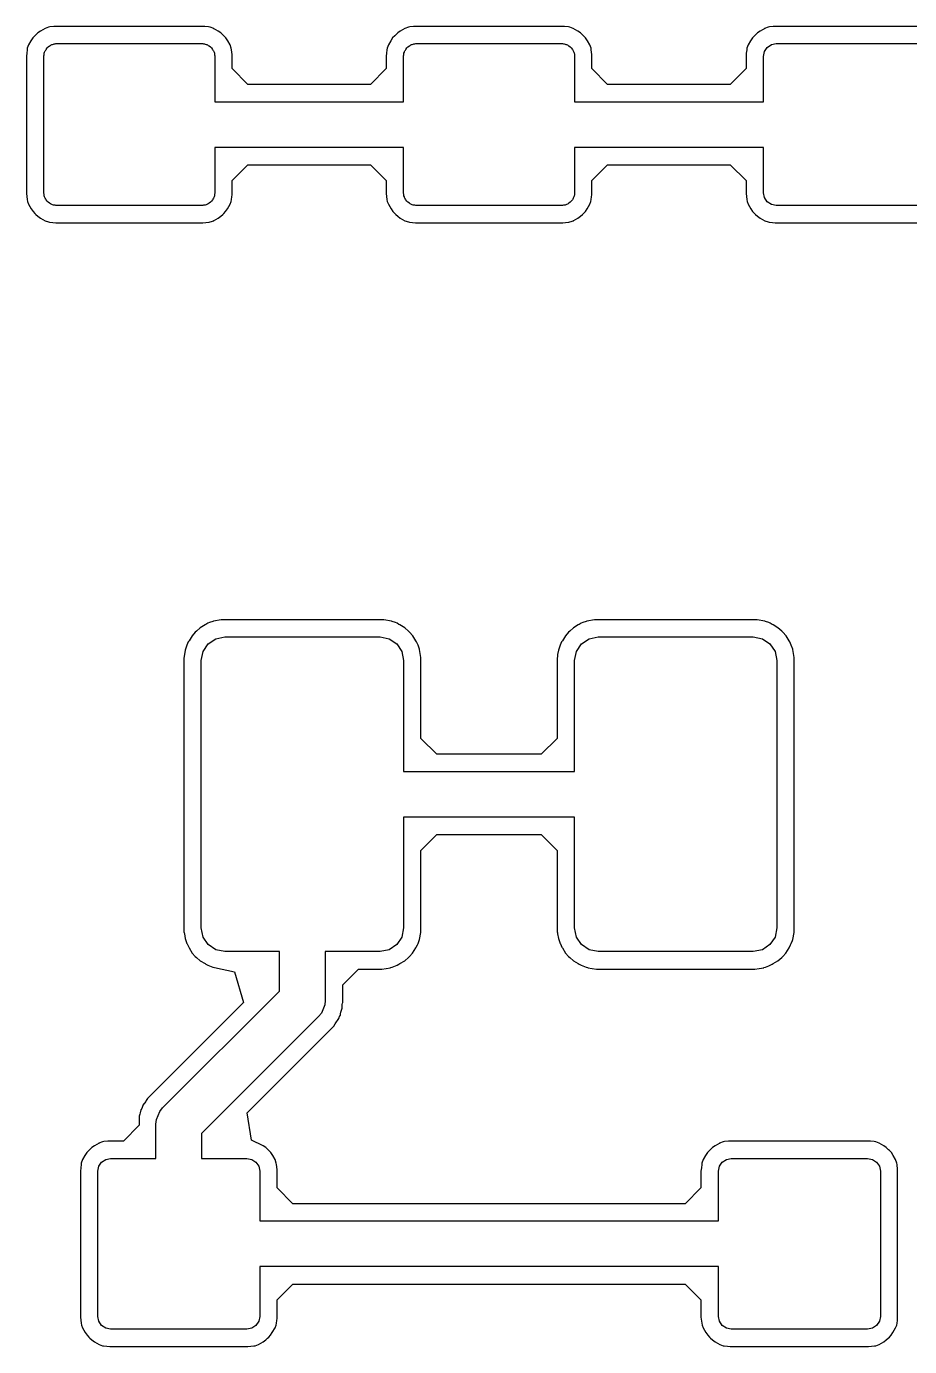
# Model space of a CAD drawing. Header units: inches. Extents: x 3.92 to 7.78, y -6.06 to -2.2.
# Drawn here: x 5.2728 to 5.466, y -4.8454 to -4.5563 of the extents above; entities that cross this region are included whole.
import ezdxf

# ---------------------------------------------------------------- set-up
doc = ezdxf.new("R2010")
doc.units = ezdxf.units.IN
doc.header["$MEASUREMENT"] = 0
doc.layers.add('F.Cu', color=13, linetype='CONTINUOUS', true_color=0xc83434)

msp = doc.modelspace()

# ---------------------------------------------------------------- linework, layer by layer
at = {"layer": 'F.Cu', "linetype": 'CONTINUOUS'}
for p, q in [((5.27417, -4.55878), (5.27374, -4.55941)), ((5.27461, -4.55831), (5.27417, -4.55878)), ((5.27484, -4.55807), (5.27461, -4.55831)), ((5.27528, -4.55768), (5.27484, -4.55807)), ((5.27583, -4.55728), (5.27528, -4.55768)), ((5.27685, -4.55669), (5.27583, -4.55728)), ((5.2776, -4.55642), (5.27685, -4.55669)), ((5.27791, -4.55638), (5.2776, -4.55642)), ((5.27874, -4.5563), (5.27791, -4.55638)), ((5.27921, -4.55626), (5.27874, -4.5563)), ((5.31134, -4.55626), (5.27921, -4.55626)), ((5.31181, -4.5563), (5.31134, -4.55626)), ((5.31264, -4.55638), (5.31181, -4.5563)), ((5.31295, -4.55642), (5.31264, -4.55638)), ((5.31374, -4.55669), (5.31295, -4.55642)), ((5.31472, -4.55728), (5.3137, -4.55669)), ((5.3137, -4.55669), (5.31374, -4.55669)), ((5.31528, -4.55768), (5.31472, -4.55728)), ((5.31571, -4.55807), (5.31528, -4.55768)), ((5.31594, -4.55831), (5.31571, -4.55807)), ((5.31638, -4.55878), (5.31594, -4.55831)), ((5.31681, -4.55941), (5.31638, -4.55878)), ((5.35291, -4.55878), (5.35248, -4.55941)), ((5.35335, -4.55831), (5.35291, -4.55878)), ((5.35358, -4.55807), (5.35335, -4.55831)), ((5.35402, -4.55768), (5.35358, -4.55807)), ((5.35457, -4.55728), (5.35402, -4.55768)), ((5.35559, -4.55669), (5.35457, -4.55728)), ((5.35634, -4.55642), (5.35559, -4.55669)), ((5.35665, -4.55638), (5.35634, -4.55642)), ((5.35748, -4.5563), (5.35665, -4.55638)), ((5.35795, -4.55626), (5.35748, -4.5563)), ((5.39008, -4.55626), (5.35795, -4.55626)), ((5.39055, -4.5563), (5.39008, -4.55626)), ((5.39138, -4.55638), (5.39055, -4.5563)), ((5.39169, -4.55642), (5.39138, -4.55638)), ((5.39244, -4.55669), (5.39169, -4.55642)), ((5.39346, -4.55728), (5.39244, -4.55669)), ((5.39402, -4.55768), (5.39346, -4.55728)), ((5.39445, -4.55807), (5.39402, -4.55768)), ((5.39469, -4.55831), (5.39445, -4.55807)), ((5.39512, -4.55878), (5.39469, -4.55831)), ((5.39555, -4.55941), (5.39512, -4.55878)), ((5.43165, -4.55878), (5.43122, -4.55941)), ((5.43209, -4.55831), (5.43165, -4.55878)), ((5.43232, -4.55807), (5.43209, -4.55831)), ((5.43276, -4.55768), (5.43232, -4.55807)), ((5.43331, -4.55728), (5.43276, -4.55768)), ((5.43433, -4.55669), (5.43331, -4.55728)), ((5.43508, -4.55642), (5.43429, -4.55669)), ((5.43429, -4.55669), (5.43433, -4.55669)), ((5.43539, -4.55638), (5.43508, -4.55642)), ((5.43622, -4.5563), (5.43539, -4.55638)), ((5.43669, -4.55626), (5.43622, -4.5563)), ((5.46882, -4.55626), (5.43669, -4.55626)), ((5.27291, -4.56138), (5.27283, -4.56209)), ((5.27295, -4.56106), (5.27291, -4.56138)), ((5.27323, -4.56032), (5.27295, -4.56106)), ((5.27374, -4.55941), (5.27323, -4.56032)), ((5.27673, -4.56193), (5.27677, -4.56177)), ((5.27677, -4.56177), (5.27685, -4.56161)), ((5.27685, -4.56161), (5.27697, -4.56146)), ((5.27697, -4.56146), (5.27705, -4.5613)), ((5.27705, -4.5613), (5.27728, -4.56098)), ((5.27728, -4.56098), (5.27752, -4.56075)), ((5.27752, -4.56075), (5.27783, -4.56051)), ((5.27783, -4.56051), (5.27799, -4.56043)), ((5.27799, -4.56043), (5.27815, -4.56032)), ((5.27815, -4.56032), (5.27831, -4.56024)), ((5.27831, -4.56024), (5.27846, -4.5602)), ((5.27846, -4.5602), (5.27866, -4.56012)), ((5.27866, -4.56012), (5.27882, -4.56008)), ((5.27882, -4.56008), (5.27902, -4.56008)), ((5.27902, -4.56008), (5.27921, -4.56004)), ((5.27921, -4.56004), (5.31134, -4.56004)), ((5.31134, -4.56004), (5.31154, -4.56008)), ((5.31154, -4.56008), (5.31173, -4.56008)), ((5.31173, -4.56008), (5.31189, -4.56012)), ((5.31189, -4.56012), (5.31209, -4.5602)), ((5.31209, -4.5602), (5.31224, -4.56024)), ((5.31224, -4.56024), (5.3124, -4.56032)), ((5.3124, -4.56032), (5.31256, -4.56043)), ((5.31256, -4.56043), (5.31272, -4.56051)), ((5.31272, -4.56051), (5.31303, -4.56075)), ((5.31303, -4.56075), (5.31327, -4.56098)), ((5.31327, -4.56098), (5.3135, -4.5613)), ((5.3135, -4.5613), (5.31358, -4.56146)), ((5.31358, -4.56146), (5.3137, -4.56161)), ((5.3137, -4.56161), (5.31378, -4.56177)), ((5.31378, -4.56177), (5.31382, -4.56193)), ((5.31732, -4.56032), (5.31681, -4.55941)), ((5.3176, -4.56106), (5.31732, -4.56032)), ((5.31764, -4.56138), (5.3176, -4.56106)), ((5.31776, -4.56244), (5.31764, -4.56138)), ((5.35165, -4.56138), (5.35157, -4.56209)), ((5.35169, -4.56106), (5.35165, -4.56138)), ((5.35197, -4.56032), (5.35169, -4.56106)), ((5.35248, -4.55941), (5.35197, -4.56032)), ((5.35547, -4.56193), (5.35551, -4.56177)), ((5.35551, -4.56177), (5.35559, -4.56161)), ((5.35559, -4.56161), (5.35571, -4.56146)), ((5.35571, -4.56146), (5.35579, -4.5613)), ((5.35579, -4.5613), (5.35602, -4.56098)), ((5.35602, -4.56098), (5.35626, -4.56075)), ((5.35626, -4.56075), (5.35657, -4.56051)), ((5.35657, -4.56051), (5.35673, -4.56043)), ((5.35673, -4.56043), (5.35689, -4.56032)), ((5.35689, -4.56032), (5.35705, -4.56024)), ((5.35705, -4.56024), (5.3572, -4.5602)), ((5.3572, -4.5602), (5.3574, -4.56012)), ((5.3574, -4.56012), (5.35756, -4.56008)), ((5.35756, -4.56008), (5.35776, -4.56008)), ((5.35776, -4.56008), (5.35795, -4.56004)), ((5.35795, -4.56004), (5.39008, -4.56004)), ((5.39008, -4.56004), (5.39028, -4.56008)), ((5.39028, -4.56008), (5.39047, -4.56008)), ((5.39047, -4.56008), (5.39063, -4.56012)), ((5.39063, -4.56012), (5.39083, -4.5602)), ((5.39083, -4.5602), (5.39098, -4.56024)), ((5.39098, -4.56024), (5.39114, -4.56032)), ((5.39114, -4.56032), (5.3913, -4.56043)), ((5.3913, -4.56043), (5.39146, -4.56051)), ((5.39146, -4.56051), (5.39177, -4.56075)), ((5.39177, -4.56075), (5.39201, -4.56098)), ((5.39201, -4.56098), (5.39224, -4.5613)), ((5.39224, -4.5613), (5.39232, -4.56146)), ((5.39232, -4.56146), (5.39244, -4.56161)), ((5.39244, -4.56161), (5.39252, -4.56177)), ((5.39252, -4.56177), (5.39256, -4.56193)), ((5.39606, -4.56032), (5.39555, -4.55941)), ((5.39634, -4.56106), (5.39606, -4.56032)), ((5.39638, -4.56138), (5.39634, -4.56106)), ((5.3965, -4.56244), (5.39638, -4.56138)), ((5.43039, -4.56138), (5.43031, -4.56209)), ((5.43043, -4.56106), (5.43039, -4.56138)), ((5.43071, -4.56032), (5.43043, -4.56106)), ((5.43122, -4.55941), (5.43071, -4.56032)), ((5.43406, -4.56284), (5.43427, -4.56177)), ((5.43427, -4.56177), (5.43488, -4.56086)), ((5.43488, -4.56086), (5.43579, -4.56025)), ((5.43579, -4.56025), (5.43686, -4.56004)), ((5.43686, -4.56004), (5.46865, -4.56004)), ((5.27283, -4.56209), (5.27276, -4.56276)), ((5.27276, -4.56276), (5.27276, -4.59287)), ((5.27657, -4.56268), (5.27661, -4.56248)), ((5.27657, -4.59283), (5.27657, -4.56268)), ((5.27661, -4.56228), (5.27665, -4.56213)), ((5.27661, -4.56248), (5.27661, -4.56228)), ((5.27665, -4.56213), (5.27673, -4.56193)), ((5.31382, -4.56193), (5.3139, -4.56213)), ((5.3139, -4.56213), (5.31394, -4.56228)), ((5.31394, -4.56228), (5.31394, -4.56248)), ((5.31394, -4.56248), (5.31398, -4.56268)), ((5.31398, -4.56268), (5.31398, -4.57276)), ((5.31776, -4.56551), (5.31776, -4.56244)), ((5.35157, -4.56209), (5.3515, -4.56276)), ((5.3515, -4.56276), (5.3515, -4.56551)), ((5.35531, -4.56268), (5.35535, -4.56248)), ((5.35531, -4.57276), (5.35531, -4.56268)), ((5.35535, -4.56228), (5.35539, -4.56213)), ((5.35535, -4.56248), (5.35535, -4.56228)), ((5.35539, -4.56213), (5.35547, -4.56193)), ((5.39256, -4.56193), (5.39264, -4.56213)), ((5.39264, -4.56213), (5.39268, -4.56228)), ((5.39268, -4.56228), (5.39268, -4.56248)), ((5.39268, -4.56248), (5.39272, -4.56268)), ((5.39272, -4.56268), (5.39272, -4.57276)), ((5.3965, -4.56551), (5.3965, -4.56244)), ((5.43031, -4.56209), (5.43024, -4.56276)), ((5.43024, -4.56276), (5.43024, -4.56551)), ((5.43406, -4.57276), (5.43406, -4.56284)), ((5.32122, -4.56898), (5.31776, -4.56551)), ((5.3515, -4.56551), (5.34803, -4.56898)), ((5.39996, -4.56898), (5.3965, -4.56551)), ((5.43024, -4.56551), (5.42677, -4.56898)), ((5.34803, -4.56898), (5.32122, -4.56898)), ((5.42677, -4.56898), (5.39996, -4.56898)), ((5.31398, -4.57276), (5.32148, -4.57276)), ((5.32148, -4.57276), (5.34781, -4.57276)), ((5.34781, -4.57276), (5.35531, -4.57276)), ((5.39272, -4.57276), (5.40022, -4.57276)), ((5.40022, -4.57276), (5.42656, -4.57276)), ((5.42656, -4.57276), (5.43406, -4.57276)), ((5.32148, -4.58276), (5.31398, -4.58276)), ((5.31398, -4.58276), (5.31398, -4.59283)), ((5.34781, -4.58276), (5.32148, -4.58276)), ((5.35531, -4.58276), (5.34781, -4.58276)), ((5.35531, -4.59283), (5.35531, -4.58276)), ((5.40022, -4.58276), (5.39272, -4.58276)), ((5.39272, -4.58276), (5.39272, -4.59283)), ((5.42656, -4.58276), (5.40022, -4.58276)), ((5.43406, -4.58276), (5.42656, -4.58276)), ((5.43406, -4.59267), (5.43406, -4.58276)), ((5.31776, -4.59004), (5.32122, -4.58657)), ((5.32122, -4.58657), (5.34803, -4.58657)), ((5.34803, -4.58657), (5.3515, -4.59004)), ((5.3965, -4.59004), (5.39996, -4.58657)), ((5.39996, -4.58657), (5.42677, -4.58657)), ((5.42677, -4.58657), (5.43024, -4.59004)), ((5.31776, -4.59315), (5.31776, -4.59004)), ((5.3515, -4.59004), (5.3515, -4.59287)), ((5.3965, -4.59315), (5.3965, -4.59004)), ((5.43024, -4.59004), (5.43024, -4.59287)), ((5.27276, -4.59287), (5.27291, -4.59413)), ((5.27661, -4.59303), (5.27657, -4.59283)), ((5.27661, -4.59323), (5.27661, -4.59303)), ((5.27665, -4.59339), (5.27661, -4.59323)), ((5.27673, -4.59358), (5.27665, -4.59339)), ((5.27677, -4.59374), (5.27673, -4.59358)), ((5.31382, -4.59358), (5.31378, -4.59374)), ((5.3139, -4.59339), (5.31382, -4.59358)), ((5.31394, -4.59323), (5.3139, -4.59339)), ((5.31398, -4.59283), (5.31394, -4.59303)), ((5.31394, -4.59303), (5.31394, -4.59323)), ((5.31764, -4.59413), (5.31772, -4.59358)), ((5.31772, -4.59358), (5.31776, -4.59315)), ((5.3515, -4.59287), (5.35165, -4.59413)), ((5.35535, -4.59303), (5.35531, -4.59283)), ((5.35535, -4.59323), (5.35535, -4.59303)), ((5.35539, -4.59339), (5.35535, -4.59323)), ((5.35547, -4.59358), (5.35539, -4.59339)), ((5.35551, -4.59374), (5.35547, -4.59358)), ((5.39256, -4.59358), (5.39252, -4.59374)), ((5.39264, -4.59339), (5.39256, -4.59358)), ((5.39268, -4.59323), (5.39264, -4.59339)), ((5.39272, -4.59283), (5.39268, -4.59303)), ((5.39268, -4.59303), (5.39268, -4.59323)), ((5.39638, -4.59413), (5.39646, -4.59358)), ((5.39646, -4.59358), (5.3965, -4.59315)), ((5.43024, -4.59287), (5.43039, -4.59413)), ((5.43427, -4.59374), (5.43406, -4.59267)), ((5.27291, -4.59413), (5.27299, -4.59457)), ((5.27299, -4.59457), (5.27323, -4.5952)), ((5.27323, -4.5952), (5.27382, -4.59622)), ((5.27382, -4.59622), (5.27421, -4.59677)), ((5.27685, -4.5939), (5.27677, -4.59374)), ((5.27697, -4.59406), (5.27685, -4.5939)), ((5.27705, -4.59421), (5.27697, -4.59406)), ((5.27728, -4.59453), (5.27705, -4.59421)), ((5.27752, -4.59476), (5.27728, -4.59453)), ((5.27783, -4.595), (5.27752, -4.59476)), ((5.27799, -4.59508), (5.27783, -4.595)), ((5.27815, -4.5952), (5.27799, -4.59508)), ((5.27831, -4.59528), (5.27815, -4.5952)), ((5.27846, -4.59532), (5.27831, -4.59528)), ((5.27866, -4.59539), (5.27846, -4.59532)), ((5.27882, -4.59543), (5.27866, -4.59539)), ((5.27902, -4.59543), (5.27882, -4.59543)), ((5.27921, -4.59547), (5.27902, -4.59543)), ((5.31134, -4.59547), (5.27921, -4.59547)), ((5.31154, -4.59543), (5.31134, -4.59547)), ((5.31173, -4.59543), (5.31154, -4.59543)), ((5.31189, -4.59539), (5.31173, -4.59543)), ((5.31209, -4.59531), (5.31189, -4.59539)), ((5.31224, -4.59528), (5.31209, -4.59531)), ((5.3124, -4.5952), (5.31224, -4.59528)), ((5.31256, -4.59508), (5.3124, -4.5952)), ((5.31272, -4.595), (5.31256, -4.59508)), ((5.31303, -4.59476), (5.31272, -4.595)), ((5.31327, -4.59453), (5.31303, -4.59476)), ((5.3135, -4.59421), (5.31327, -4.59453)), ((5.31358, -4.59406), (5.3135, -4.59421)), ((5.3137, -4.5939), (5.31358, -4.59406)), ((5.31378, -4.59374), (5.3137, -4.5939)), ((5.31634, -4.59677), (5.31673, -4.59622)), ((5.31673, -4.59622), (5.31732, -4.5952)), ((5.31732, -4.5952), (5.31756, -4.59457)), ((5.31756, -4.59457), (5.31764, -4.59413)), ((5.35165, -4.59413), (5.35173, -4.59457)), ((5.35173, -4.59457), (5.35197, -4.5952)), ((5.35197, -4.5952), (5.35256, -4.59622)), ((5.35256, -4.59622), (5.35295, -4.59677)), ((5.35559, -4.5939), (5.35551, -4.59374)), ((5.35571, -4.59406), (5.35559, -4.5939)), ((5.35579, -4.59421), (5.35571, -4.59406)), ((5.35602, -4.59453), (5.35579, -4.59421)), ((5.35626, -4.59476), (5.35602, -4.59453)), ((5.35657, -4.595), (5.35626, -4.59476)), ((5.35673, -4.59508), (5.35657, -4.595)), ((5.35689, -4.5952), (5.35673, -4.59508)), ((5.35705, -4.59528), (5.35689, -4.5952)), ((5.3572, -4.59532), (5.35705, -4.59528)), ((5.3574, -4.59539), (5.3572, -4.59532)), ((5.35756, -4.59543), (5.3574, -4.59539)), ((5.35776, -4.59543), (5.35756, -4.59543)), ((5.35795, -4.59547), (5.35776, -4.59543)), ((5.39008, -4.59547), (5.35795, -4.59547)), ((5.39028, -4.59543), (5.39008, -4.59547)), ((5.39047, -4.59543), (5.39028, -4.59543)), ((5.39063, -4.59539), (5.39047, -4.59543)), ((5.39083, -4.59531), (5.39063, -4.59539)), ((5.39098, -4.59528), (5.39083, -4.59531)), ((5.39114, -4.5952), (5.39098, -4.59528)), ((5.3913, -4.59508), (5.39114, -4.5952)), ((5.39146, -4.595), (5.3913, -4.59508)), ((5.39177, -4.59476), (5.39146, -4.595)), ((5.39201, -4.59453), (5.39177, -4.59476)), ((5.39224, -4.59421), (5.39201, -4.59453)), ((5.39232, -4.59406), (5.39224, -4.59421)), ((5.39244, -4.5939), (5.39232, -4.59406)), ((5.39252, -4.59374), (5.39244, -4.5939)), ((5.39508, -4.59677), (5.39547, -4.59622)), ((5.39547, -4.59622), (5.39606, -4.5952)), ((5.39606, -4.5952), (5.3963, -4.59457)), ((5.3963, -4.59457), (5.39638, -4.59413)), ((5.43039, -4.59413), (5.43047, -4.59457)), ((5.43047, -4.59457), (5.43071, -4.5952)), ((5.43071, -4.5952), (5.4313, -4.59622)), ((5.4313, -4.59622), (5.43169, -4.59677)), ((5.43488, -4.59465), (5.43427, -4.59374)), ((5.43579, -4.59526), (5.43488, -4.59465)), ((5.43686, -4.59547), (5.43579, -4.59526)), ((5.46865, -4.59547), (5.43686, -4.59547)), ((5.27421, -4.59677), (5.27461, -4.5972)), ((5.27461, -4.5972), (5.27484, -4.59744)), ((5.27484, -4.59744), (5.27528, -4.59783)), ((5.27528, -4.59783), (5.27583, -4.59823)), ((5.27583, -4.59823), (5.27685, -4.59882)), ((5.27685, -4.59882), (5.2776, -4.59909)), ((5.2776, -4.59909), (5.27783, -4.59913)), ((5.27783, -4.59913), (5.27854, -4.59921)), ((5.27854, -4.59921), (5.27917, -4.59929)), ((5.27917, -4.59929), (5.31138, -4.59929)), ((5.31138, -4.59929), (5.31201, -4.59921)), ((5.31201, -4.59921), (5.31272, -4.59913)), ((5.31272, -4.59913), (5.31295, -4.59909)), ((5.31295, -4.59909), (5.31374, -4.59882)), ((5.3137, -4.59882), (5.31472, -4.59823)), ((5.31374, -4.59882), (5.3137, -4.59882)), ((5.31472, -4.59823), (5.31528, -4.59783)), ((5.31528, -4.59783), (5.31571, -4.59744)), ((5.31571, -4.59744), (5.31594, -4.5972)), ((5.31594, -4.5972), (5.31634, -4.59677)), ((5.35295, -4.59677), (5.35335, -4.5972)), ((5.35335, -4.5972), (5.35358, -4.59744)), ((5.35358, -4.59744), (5.35402, -4.59783)), ((5.35402, -4.59783), (5.35457, -4.59823)), ((5.35457, -4.59823), (5.35559, -4.59882)), ((5.35559, -4.59882), (5.35634, -4.59909)), ((5.35634, -4.59909), (5.35657, -4.59913)), ((5.35657, -4.59913), (5.35728, -4.59921)), ((5.35728, -4.59921), (5.35791, -4.59929)), ((5.35791, -4.59929), (5.39012, -4.59929)), ((5.39012, -4.59929), (5.39075, -4.59921)), ((5.39075, -4.59921), (5.39146, -4.59913)), ((5.39146, -4.59913), (5.39169, -4.59909)), ((5.39169, -4.59909), (5.39248, -4.59882)), ((5.39244, -4.59882), (5.39346, -4.59823)), ((5.39248, -4.59882), (5.39244, -4.59882)), ((5.39346, -4.59823), (5.39402, -4.59783)), ((5.39402, -4.59783), (5.39445, -4.59744)), ((5.39445, -4.59744), (5.39469, -4.5972)), ((5.39469, -4.5972), (5.39508, -4.59677)), ((5.43169, -4.59677), (5.43209, -4.5972)), ((5.43209, -4.5972), (5.43232, -4.59744)), ((5.43232, -4.59744), (5.43276, -4.59783)), ((5.43276, -4.59783), (5.43331, -4.59823)), ((5.43331, -4.59823), (5.43433, -4.59882)), ((5.43433, -4.59882), (5.43508, -4.59909)), ((5.43508, -4.59909), (5.43531, -4.59913)), ((5.43531, -4.59913), (5.43602, -4.59921)), ((5.43602, -4.59921), (5.43665, -4.59929)), ((5.43665, -4.59929), (5.46886, -4.59929)), ((5.31535, -4.68622), (5.3137, -4.6865)), ((5.3161, -4.68618), (5.31535, -4.68622)), ((5.35024, -4.68618), (5.3161, -4.68618)), ((5.35098, -4.68622), (5.35024, -4.68618)), ((5.35264, -4.6865), (5.35098, -4.68622)), ((5.39705, -4.68622), (5.39539, -4.6865)), ((5.3978, -4.68618), (5.39705, -4.68622)), ((5.43193, -4.68618), (5.3978, -4.68618)), ((5.43268, -4.68622), (5.43193, -4.68618)), ((5.43433, -4.6865), (5.43268, -4.68622)), ((5.30972, -4.6889), (5.30902, -4.68972)), ((5.30996, -4.68866), (5.30972, -4.6889)), ((5.31079, -4.68795), (5.30996, -4.68866)), ((5.31185, -4.68732), (5.31079, -4.68795)), ((5.31205, -4.6872), (5.31185, -4.68732)), ((5.31248, -4.68697), (5.31205, -4.6872)), ((5.31283, -4.68681), (5.31248, -4.68697)), ((5.31354, -4.68654), (5.31283, -4.68681)), ((5.3137, -4.6865), (5.31354, -4.68654)), ((5.3528, -4.68654), (5.35264, -4.6865)), ((5.3535, -4.68681), (5.3528, -4.68654)), ((5.35386, -4.68697), (5.3535, -4.68681)), ((5.35429, -4.6872), (5.35386, -4.68697)), ((5.35449, -4.68732), (5.35429, -4.6872)), ((5.35555, -4.68795), (5.35449, -4.68732)), ((5.35638, -4.68866), (5.35555, -4.68795)), ((5.35661, -4.6889), (5.35638, -4.68866)), ((5.35732, -4.68972), (5.35661, -4.6889)), ((5.39142, -4.6889), (5.39071, -4.68972)), ((5.39165, -4.68866), (5.39142, -4.6889)), ((5.39248, -4.68795), (5.39165, -4.68866)), ((5.39354, -4.68732), (5.39248, -4.68795)), ((5.39374, -4.6872), (5.39354, -4.68732)), ((5.39417, -4.68697), (5.39374, -4.6872)), ((5.39453, -4.68681), (5.39417, -4.68697)), ((5.39524, -4.68654), (5.39453, -4.68681)), ((5.39539, -4.6865), (5.39524, -4.68654)), ((5.43449, -4.68654), (5.43433, -4.6865)), ((5.4352, -4.68681), (5.43449, -4.68654)), ((5.43555, -4.68697), (5.4352, -4.68681)), ((5.43598, -4.6872), (5.43555, -4.68697)), ((5.43618, -4.68732), (5.43598, -4.6872)), ((5.43724, -4.68795), (5.43618, -4.68732)), ((5.43807, -4.68866), (5.43724, -4.68795)), ((5.43831, -4.6889), (5.43807, -4.68866)), ((5.43902, -4.68972), (5.43831, -4.6889)), ((5.30787, -4.69177), (5.30756, -4.6926)), ((5.30819, -4.69106), (5.30787, -4.69177)), ((5.30839, -4.69079), (5.30819, -4.69106)), ((5.30902, -4.68972), (5.30839, -4.69079)), ((5.31142, -4.69315), (5.31254, -4.69147)), ((5.31254, -4.69147), (5.31421, -4.69035)), ((5.31421, -4.69035), (5.31619, -4.68996)), ((5.31619, -4.68996), (5.35015, -4.68996)), ((5.35015, -4.68996), (5.35212, -4.69035)), ((5.35212, -4.69035), (5.3538, -4.69147)), ((5.3538, -4.69147), (5.35492, -4.69315)), ((5.35795, -4.69079), (5.35732, -4.68972)), ((5.35815, -4.69106), (5.35795, -4.69079)), ((5.35846, -4.69177), (5.35815, -4.69106)), ((5.35878, -4.6926), (5.35846, -4.69177)), ((5.38957, -4.69177), (5.38925, -4.6926)), ((5.38988, -4.69106), (5.38957, -4.69177)), ((5.39008, -4.69079), (5.38988, -4.69106)), ((5.39071, -4.68972), (5.39008, -4.69079)), ((5.39311, -4.69315), (5.39423, -4.69147)), ((5.39423, -4.69147), (5.39591, -4.69035)), ((5.39591, -4.69035), (5.39789, -4.68996)), ((5.39789, -4.68996), (5.43184, -4.68996)), ((5.43184, -4.68996), (5.43382, -4.69035)), ((5.43382, -4.69035), (5.43549, -4.69147)), ((5.43549, -4.69147), (5.43661, -4.69315)), ((5.43965, -4.69079), (5.43902, -4.68972)), ((5.43984, -4.69106), (5.43965, -4.69079)), ((5.44016, -4.69177), (5.43984, -4.69106)), ((5.44047, -4.6926), (5.44016, -4.69177)), ((5.30728, -4.69413), (5.3072, -4.69465)), ((5.3072, -4.69465), (5.3072, -4.75417)), ((5.30732, -4.69382), (5.30728, -4.69413)), ((5.30748, -4.69283), (5.30732, -4.69382)), ((5.30752, -4.69283), (5.30748, -4.69283)), ((5.30756, -4.6926), (5.30752, -4.69283)), ((5.31102, -4.69513), (5.31142, -4.69315)), ((5.35492, -4.69315), (5.35531, -4.69513)), ((5.35878, -4.69272), (5.35878, -4.6926)), ((5.35909, -4.69445), (5.35878, -4.69272)), ((5.35909, -4.71217), (5.35909, -4.69445)), ((5.38898, -4.69413), (5.3889, -4.69465)), ((5.3889, -4.69465), (5.3889, -4.71217)), ((5.38902, -4.69382), (5.38898, -4.69413)), ((5.38917, -4.69283), (5.38902, -4.69382)), ((5.38921, -4.69283), (5.38917, -4.69283)), ((5.38925, -4.6926), (5.38921, -4.69283)), ((5.39272, -4.69513), (5.39311, -4.69315)), ((5.43661, -4.69315), (5.43701, -4.69513)), ((5.44047, -4.69272), (5.44047, -4.6926)), ((5.44079, -4.69445), (5.44047, -4.69272)), ((5.44079, -4.75398), (5.44079, -4.69445)), ((5.31102, -4.75369), (5.31102, -4.69513)), ((5.35531, -4.69513), (5.35531, -4.71941)), ((5.39272, -4.71941), (5.39272, -4.69513)), ((5.43701, -4.69513), (5.43701, -4.75369)), ((5.36256, -4.71563), (5.35909, -4.71217)), ((5.3889, -4.71217), (5.38543, -4.71563)), ((5.38543, -4.71563), (5.36256, -4.71563)), ((5.35531, -4.71941), (5.36281, -4.71941)), ((5.36281, -4.71941), (5.38522, -4.71941)), ((5.38522, -4.71941), (5.39272, -4.71941)), ((5.36281, -4.72941), (5.35531, -4.72941)), ((5.35531, -4.72941), (5.35531, -4.75369)), ((5.38522, -4.72941), (5.36281, -4.72941)), ((5.39272, -4.72941), (5.38522, -4.72941)), ((5.39272, -4.75369), (5.39272, -4.72941)), ((5.35909, -4.73669), (5.36256, -4.73323)), ((5.36256, -4.73323), (5.38543, -4.73323)), ((5.38543, -4.73323), (5.3889, -4.73669)), ((5.35909, -4.75398), (5.35909, -4.73669)), ((5.3889, -4.73669), (5.3889, -4.75417)), ((5.3072, -4.75417), (5.30724, -4.75465)), ((5.30724, -4.75465), (5.30728, -4.75469)), ((5.30728, -4.75469), (5.30732, -4.755)), ((5.30732, -4.755), (5.30748, -4.75598)), ((5.31142, -4.75567), (5.31102, -4.75369)), ((5.35531, -4.75369), (5.35492, -4.75567)), ((5.35878, -4.75618), (5.35906, -4.75469)), ((5.35906, -4.75469), (5.35909, -4.75398)), ((5.3889, -4.75417), (5.38894, -4.75465)), ((5.38894, -4.75465), (5.38898, -4.75469)), ((5.38898, -4.75469), (5.38902, -4.755)), ((5.38902, -4.755), (5.38917, -4.75598)), ((5.39311, -4.75567), (5.39272, -4.75369)), ((5.43701, -4.75369), (5.43661, -4.75567)), ((5.44047, -4.75618), (5.44075, -4.75469)), ((5.44075, -4.75469), (5.44079, -4.75398)), ((5.30748, -4.75598), (5.30752, -4.75598)), ((5.30752, -4.75598), (5.30764, -4.75646)), ((5.30764, -4.75646), (5.30787, -4.75705)), ((5.30787, -4.75705), (5.30791, -4.75717)), ((5.30791, -4.75717), (5.30827, -4.75787)), ((5.30827, -4.75787), (5.30839, -4.75803)), ((5.30839, -4.75803), (5.30906, -4.75917)), ((5.31254, -4.75734), (5.31142, -4.75567)), ((5.31421, -4.75846), (5.31254, -4.75734)), ((5.31619, -4.75886), (5.31421, -4.75846)), ((5.35212, -4.75846), (5.35015, -4.75886)), ((5.3538, -4.75734), (5.35212, -4.75846)), ((5.35492, -4.75567), (5.3538, -4.75734)), ((5.35728, -4.75917), (5.35795, -4.75803)), ((5.35795, -4.75803), (5.35807, -4.75787)), ((5.35807, -4.75787), (5.35831, -4.7574)), ((5.35831, -4.7574), (5.35846, -4.75705)), ((5.35846, -4.75705), (5.3587, -4.75646)), ((5.3587, -4.75646), (5.35878, -4.75618)), ((5.38917, -4.75598), (5.38921, -4.75598)), ((5.38921, -4.75598), (5.38933, -4.75646)), ((5.38933, -4.75646), (5.38957, -4.75705)), ((5.38957, -4.75705), (5.38961, -4.75717)), ((5.38961, -4.75717), (5.38996, -4.75787)), ((5.38996, -4.75787), (5.39008, -4.75803)), ((5.39008, -4.75803), (5.39075, -4.75917)), ((5.39423, -4.75734), (5.39311, -4.75567)), ((5.39591, -4.75846), (5.39423, -4.75734)), ((5.39789, -4.75886), (5.39591, -4.75846)), ((5.43382, -4.75846), (5.43184, -4.75886)), ((5.43549, -4.75734), (5.43382, -4.75846)), ((5.43661, -4.75567), (5.43549, -4.75734)), ((5.43898, -4.75917), (5.43965, -4.75803)), ((5.43965, -4.75803), (5.43976, -4.75787)), ((5.43976, -4.75787), (5.44, -4.7574)), ((5.44, -4.7574), (5.44016, -4.75705)), ((5.44016, -4.75705), (5.44039, -4.75646)), ((5.44039, -4.75646), (5.44047, -4.75618)), ((5.30906, -4.75917), (5.30972, -4.75992)), ((5.30972, -4.75992), (5.30996, -4.76016)), ((5.30996, -4.76016), (5.31079, -4.76087)), ((5.31079, -4.76087), (5.31185, -4.7615)), ((5.32817, -4.75886), (5.31619, -4.75886)), ((5.32817, -4.76636), (5.32817, -4.75886)), ((5.35015, -4.75886), (5.33817, -4.75886)), ((5.33817, -4.75886), (5.33817, -4.76636)), ((5.35449, -4.7615), (5.35555, -4.76087)), ((5.35555, -4.76087), (5.35638, -4.76016)), ((5.35638, -4.76016), (5.35661, -4.75992)), ((5.35661, -4.75992), (5.35728, -4.75917)), ((5.39075, -4.75917), (5.39142, -4.75992)), ((5.39142, -4.75992), (5.39165, -4.76016)), ((5.39165, -4.76016), (5.39248, -4.76087)), ((5.39248, -4.76087), (5.39354, -4.7615)), ((5.43184, -4.75886), (5.39789, -4.75886)), ((5.43618, -4.7615), (5.43724, -4.76087)), ((5.43724, -4.76087), (5.43807, -4.76016)), ((5.43807, -4.76016), (5.43831, -4.75992)), ((5.43831, -4.75992), (5.43898, -4.75917)), ((5.31185, -4.7615), (5.31205, -4.76161)), ((5.31205, -4.76161), (5.31248, -4.76185)), ((5.31248, -4.76185), (5.31283, -4.76201)), ((5.31283, -4.76201), (5.31354, -4.76228)), ((5.31354, -4.76228), (5.3139, -4.76236)), ((5.3139, -4.76236), (5.31827, -4.76327)), ((5.31827, -4.76327), (5.32028, -4.77004)), ((5.34197, -4.76614), (5.34543, -4.76268)), ((5.34543, -4.76268), (5.35051, -4.76268)), ((5.35051, -4.76268), (5.35146, -4.76256)), ((5.35146, -4.76256), (5.35244, -4.7624)), ((5.35244, -4.76236), (5.3528, -4.76228)), ((5.35244, -4.7624), (5.35244, -4.76236)), ((5.3528, -4.76228), (5.3535, -4.76201)), ((5.3535, -4.76201), (5.35386, -4.76185)), ((5.35386, -4.76185), (5.35429, -4.76161)), ((5.35429, -4.76161), (5.35449, -4.7615)), ((5.39354, -4.7615), (5.39374, -4.76161)), ((5.39374, -4.76161), (5.39417, -4.76185)), ((5.39417, -4.76185), (5.39453, -4.76201)), ((5.39453, -4.76201), (5.39524, -4.76228)), ((5.39524, -4.76228), (5.39559, -4.76236)), ((5.39559, -4.76236), (5.39559, -4.7624)), ((5.39559, -4.7624), (5.39657, -4.76256)), ((5.39657, -4.76256), (5.39752, -4.76268)), ((5.39752, -4.76268), (5.4322, -4.76268)), ((5.4322, -4.76268), (5.43315, -4.76256)), ((5.43315, -4.76256), (5.43413, -4.7624)), ((5.43413, -4.76236), (5.43449, -4.76228)), ((5.43413, -4.7624), (5.43413, -4.76236)), ((5.43449, -4.76228), (5.4352, -4.76201)), ((5.4352, -4.76201), (5.43555, -4.76185)), ((5.43555, -4.76185), (5.43598, -4.76161)), ((5.43598, -4.76161), (5.43618, -4.7615)), ((5.32817, -4.7675), (5.32817, -4.76636)), ((5.33817, -4.76636), (5.33817, -4.76957)), ((5.34197, -4.77004), (5.34197, -4.76614)), ((5.32028, -4.77004), (5.29945, -4.79079)), ((5.30257, -4.7931), (5.32817, -4.7675)), ((5.33817, -4.76957), (5.33807, -4.77054)), ((5.34193, -4.77016), (5.34197, -4.77004)), ((5.33733, -4.77234), (5.3367, -4.7731)), ((5.33807, -4.77054), (5.33733, -4.77234)), ((5.33807, -4.77054), (5.33807, -4.77054)), ((5.3413, -4.77307), (5.34146, -4.7728)), ((5.34146, -4.7728), (5.3415, -4.77248)), ((5.3415, -4.77248), (5.34157, -4.77209)), ((5.34157, -4.77209), (5.34185, -4.77122)), ((5.34185, -4.77122), (5.34189, -4.77043)), ((5.34189, -4.77043), (5.34193, -4.77016)), ((5.3367, -4.7731), (5.3111, -4.7987)), ((5.32106, -4.79413), (5.33984, -4.77539)), ((5.33984, -4.77539), (5.34004, -4.77516)), ((5.34004, -4.77516), (5.34031, -4.77469)), ((5.34031, -4.77469), (5.34047, -4.77445)), ((5.34047, -4.77445), (5.34098, -4.77374)), ((5.34098, -4.77374), (5.34118, -4.77339)), ((5.34118, -4.77339), (5.3413, -4.77307)), ((5.29827, -4.79256), (5.29799, -4.79323)), ((5.29886, -4.79169), (5.29827, -4.79252)), ((5.29827, -4.79252), (5.29827, -4.79256)), ((5.29898, -4.7915), (5.29886, -4.79169)), ((5.29925, -4.79106), (5.29898, -4.7915)), ((5.29937, -4.79087), (5.29925, -4.79106)), ((5.29945, -4.79079), (5.29937, -4.79087)), ((5.30194, -4.79386), (5.30257, -4.7931)), ((5.2976, -4.79445), (5.29744, -4.79492)), ((5.29744, -4.79492), (5.29744, -4.79689)), ((5.29768, -4.79413), (5.2976, -4.79445)), ((5.2978, -4.79354), (5.29768, -4.79413)), ((5.29799, -4.79323), (5.2978, -4.79354)), ((5.3011, -4.79663), (5.3012, -4.79566)), ((5.3012, -4.79566), (5.30194, -4.79386)), ((5.30194, -4.79386), (5.30194, -4.79386)), ((5.32201, -4.80012), (5.32106, -4.79413)), ((5.29744, -4.79689), (5.29398, -4.80035)), ((5.3011, -4.80413), (5.3011, -4.79663)), ((5.3111, -4.7987), (5.3111, -4.80413)), ((5.28709, -4.80177), (5.28657, -4.80224)), ((5.28764, -4.80138), (5.28709, -4.80177)), ((5.28866, -4.80079), (5.28764, -4.80138)), ((5.28941, -4.80051), (5.28862, -4.80079)), ((5.28862, -4.80079), (5.28866, -4.80079)), ((5.28972, -4.80047), (5.28941, -4.80051)), ((5.29055, -4.80039), (5.28972, -4.80047)), ((5.29102, -4.80035), (5.29055, -4.80039)), ((5.29398, -4.80035), (5.29102, -4.80035)), ((5.32457, -4.80138), (5.32201, -4.80012)), ((5.32512, -4.80177), (5.32457, -4.80138)), ((5.32563, -4.80224), (5.32512, -4.80177)), ((5.42291, -4.80177), (5.4224, -4.80224)), ((5.42346, -4.80138), (5.42291, -4.80177)), ((5.42449, -4.80079), (5.42346, -4.80138)), ((5.42524, -4.80051), (5.42445, -4.80079)), ((5.42445, -4.80079), (5.42449, -4.80079)), ((5.42555, -4.80047), (5.42524, -4.80051)), ((5.42638, -4.80039), (5.42555, -4.80047)), ((5.42685, -4.80035), (5.42638, -4.80039)), ((5.45701, -4.80035), (5.42685, -4.80035)), ((5.45748, -4.80039), (5.45701, -4.80035)), ((5.45831, -4.80047), (5.45748, -4.80039)), ((5.45862, -4.80051), (5.45831, -4.80047)), ((5.45937, -4.80079), (5.45862, -4.80051)), ((5.46039, -4.80138), (5.45937, -4.80079)), ((5.46094, -4.80177), (5.46039, -4.80138)), ((5.46146, -4.80224), (5.46094, -4.80177)), ((5.28504, -4.80441), (5.28476, -4.80516)), ((5.28555, -4.8035), (5.28504, -4.80441)), ((5.28598, -4.80287), (5.28555, -4.8035)), ((5.28642, -4.8024), (5.28598, -4.80287)), ((5.28657, -4.80224), (5.28642, -4.8024)), ((5.28921, -4.80495), (5.29012, -4.80435)), ((5.29012, -4.80435), (5.29119, -4.80413)), ((5.29119, -4.80413), (5.3011, -4.80413)), ((5.3111, -4.80413), (5.32102, -4.80413)), ((5.32102, -4.80413), (5.32209, -4.80435)), ((5.32209, -4.80435), (5.323, -4.80495)), ((5.32579, -4.8024), (5.32563, -4.80224)), ((5.32622, -4.80287), (5.32579, -4.8024)), ((5.32665, -4.8035), (5.32622, -4.80287)), ((5.32717, -4.80441), (5.32665, -4.8035)), ((5.32744, -4.80516), (5.32717, -4.80441)), ((5.42087, -4.80441), (5.42059, -4.80516)), ((5.42138, -4.8035), (5.42087, -4.80441)), ((5.42181, -4.80287), (5.42138, -4.8035)), ((5.42224, -4.8024), (5.42181, -4.80287)), ((5.4224, -4.80224), (5.42224, -4.8024)), ((5.42503, -4.80495), (5.42594, -4.80435)), ((5.42594, -4.80435), (5.42702, -4.80413)), ((5.42702, -4.80413), (5.45684, -4.80413)), ((5.45684, -4.80413), (5.45792, -4.80435)), ((5.45792, -4.80435), (5.45882, -4.80495)), ((5.46161, -4.8024), (5.46146, -4.80224)), ((5.46205, -4.80287), (5.46161, -4.8024)), ((5.46248, -4.8035), (5.46205, -4.80287)), ((5.46299, -4.80441), (5.46248, -4.8035)), ((5.46327, -4.80516), (5.46299, -4.80441)), ((5.28465, -4.80618), (5.28457, -4.80697)), ((5.28457, -4.80697), (5.28457, -4.83894)), ((5.28472, -4.80547), (5.28465, -4.80618)), ((5.28476, -4.80516), (5.28472, -4.80547)), ((5.28839, -4.80694), (5.2886, -4.80586)), ((5.28839, -4.83873), (5.28839, -4.80694)), ((5.2886, -4.80586), (5.28921, -4.80495)), ((5.323, -4.80495), (5.32361, -4.80586)), ((5.32361, -4.80586), (5.32382, -4.80694)), ((5.32382, -4.80694), (5.32382, -4.81783)), ((5.32748, -4.80547), (5.32744, -4.80516)), ((5.3276, -4.80654), (5.32748, -4.80547)), ((5.3276, -4.81059), (5.3276, -4.80654)), ((5.42047, -4.80618), (5.42039, -4.80697)), ((5.42039, -4.80697), (5.42039, -4.81059)), ((5.42055, -4.80547), (5.42047, -4.80618)), ((5.42059, -4.80516), (5.42055, -4.80547)), ((5.42421, -4.80694), (5.42443, -4.80586)), ((5.42421, -4.81783), (5.42421, -4.80694)), ((5.42443, -4.80586), (5.42503, -4.80495)), ((5.45882, -4.80495), (5.45943, -4.80586)), ((5.45943, -4.80586), (5.45965, -4.80694)), ((5.45965, -4.80694), (5.45965, -4.83873)), ((5.46331, -4.80547), (5.46327, -4.80516)), ((5.46343, -4.80654), (5.46331, -4.80547)), ((5.46343, -4.83921), (5.46343, -4.80654)), ((5.33106, -4.81406), (5.3276, -4.81059)), ((5.42039, -4.81059), (5.41693, -4.81406)), ((5.41693, -4.81406), (5.33106, -4.81406)), ((5.32382, -4.81783), (5.33132, -4.81783)), ((5.33132, -4.81783), (5.41671, -4.81783)), ((5.41671, -4.81783), (5.42421, -4.81783)), ((5.33132, -4.82783), (5.32382, -4.82783)), ((5.32382, -4.82783), (5.32382, -4.83873)), ((5.41671, -4.82783), (5.33132, -4.82783)), ((5.42421, -4.82783), (5.41671, -4.82783)), ((5.42421, -4.83873), (5.42421, -4.82783)), ((5.3276, -4.83512), (5.33106, -4.83165)), ((5.33106, -4.83165), (5.41693, -4.83165)), ((5.41693, -4.83165), (5.42039, -4.83512)), ((5.3276, -4.83921), (5.3276, -4.83512)), ((5.42039, -4.83512), (5.42039, -4.83894)), ((5.28457, -4.83894), (5.28472, -4.8402)), ((5.2886, -4.83981), (5.28839, -4.83873)), ((5.32382, -4.83873), (5.32361, -4.83981)), ((5.32756, -4.83965), (5.3276, -4.83921)), ((5.42039, -4.83894), (5.42055, -4.8402)), ((5.42443, -4.83981), (5.42421, -4.83873)), ((5.45965, -4.83873), (5.45943, -4.83981)), ((5.46339, -4.83965), (5.46343, -4.83921)), ((5.28472, -4.8402), (5.2848, -4.84063)), ((5.2848, -4.84063), (5.28504, -4.84126)), ((5.28504, -4.84126), (5.28563, -4.84228)), ((5.28563, -4.84228), (5.28602, -4.84283)), ((5.28921, -4.84071), (5.2886, -4.83981)), ((5.29012, -4.84132), (5.28921, -4.84071)), ((5.29119, -4.84154), (5.29012, -4.84132)), ((5.32102, -4.84154), (5.29119, -4.84154)), ((5.32209, -4.84132), (5.32102, -4.84154)), ((5.323, -4.84071), (5.32209, -4.84132)), ((5.32361, -4.83981), (5.323, -4.84071)), ((5.32618, -4.84283), (5.32657, -4.84228)), ((5.32657, -4.84228), (5.32717, -4.84126)), ((5.32717, -4.84126), (5.3274, -4.84063)), ((5.3274, -4.84063), (5.32748, -4.8402)), ((5.32748, -4.8402), (5.32756, -4.83965)), ((5.42055, -4.8402), (5.42063, -4.84063)), ((5.42063, -4.84063), (5.42087, -4.84126)), ((5.42087, -4.84126), (5.42146, -4.84228)), ((5.42146, -4.84228), (5.42185, -4.84283)), ((5.42503, -4.84071), (5.42443, -4.83981)), ((5.42594, -4.84132), (5.42503, -4.84071)), ((5.42702, -4.84154), (5.42594, -4.84132)), ((5.45684, -4.84154), (5.42702, -4.84154)), ((5.45792, -4.84132), (5.45684, -4.84154)), ((5.45882, -4.84071), (5.45792, -4.84132)), ((5.45943, -4.83981), (5.45882, -4.84071)), ((5.46201, -4.84283), (5.4624, -4.84228)), ((5.4624, -4.84228), (5.46299, -4.84126)), ((5.46299, -4.84126), (5.46323, -4.84063)), ((5.46323, -4.84063), (5.46331, -4.8402)), ((5.46331, -4.8402), (5.46339, -4.83965)), ((5.28602, -4.84283), (5.28642, -4.84327)), ((5.28642, -4.84327), (5.28665, -4.8435)), ((5.28665, -4.8435), (5.28709, -4.8439)), ((5.28709, -4.8439), (5.28764, -4.84429)), ((5.28764, -4.84429), (5.28866, -4.84488)), ((5.28866, -4.84488), (5.28941, -4.84516)), ((5.28941, -4.84516), (5.28965, -4.8452)), ((5.28965, -4.8452), (5.29035, -4.84528)), ((5.32185, -4.84528), (5.32256, -4.8452)), ((5.32256, -4.8452), (5.3228, -4.84516)), ((5.3228, -4.84516), (5.32358, -4.84488)), ((5.32354, -4.84488), (5.32457, -4.84429)), ((5.32358, -4.84488), (5.32354, -4.84488)), ((5.32457, -4.84429), (5.32512, -4.8439)), ((5.32512, -4.8439), (5.32555, -4.8435)), ((5.32555, -4.8435), (5.32579, -4.84327)), ((5.32579, -4.84327), (5.32618, -4.84283)), ((5.42185, -4.84283), (5.42224, -4.84327)), ((5.42224, -4.84327), (5.42248, -4.8435)), ((5.42248, -4.8435), (5.42291, -4.8439)), ((5.42291, -4.8439), (5.42346, -4.84429)), ((5.42346, -4.84429), (5.42449, -4.84488)), ((5.42449, -4.84488), (5.42524, -4.84516)), ((5.42524, -4.84516), (5.42547, -4.8452)), ((5.42547, -4.8452), (5.42618, -4.84528)), ((5.45768, -4.84528), (5.45839, -4.8452)), ((5.45839, -4.8452), (5.45862, -4.84516)), ((5.45862, -4.84516), (5.45941, -4.84488)), ((5.45937, -4.84488), (5.46039, -4.84429)), ((5.45941, -4.84488), (5.45937, -4.84488)), ((5.46039, -4.84429), (5.46094, -4.8439)), ((5.46094, -4.8439), (5.46138, -4.8435)), ((5.46138, -4.8435), (5.46161, -4.84327)), ((5.46161, -4.84327), (5.46201, -4.84283)), ((5.29035, -4.84528), (5.29098, -4.84535)), ((5.29098, -4.84535), (5.32122, -4.84535)), ((5.32122, -4.84535), (5.32185, -4.84528)), ((5.42618, -4.84528), (5.42681, -4.84535)), ((5.42681, -4.84535), (5.45705, -4.84535)), ((5.45705, -4.84535), (5.45768, -4.84528))]:
    msp.add_line(p, q, dxfattribs=at)

doc.saveas('drawing.dxf')
